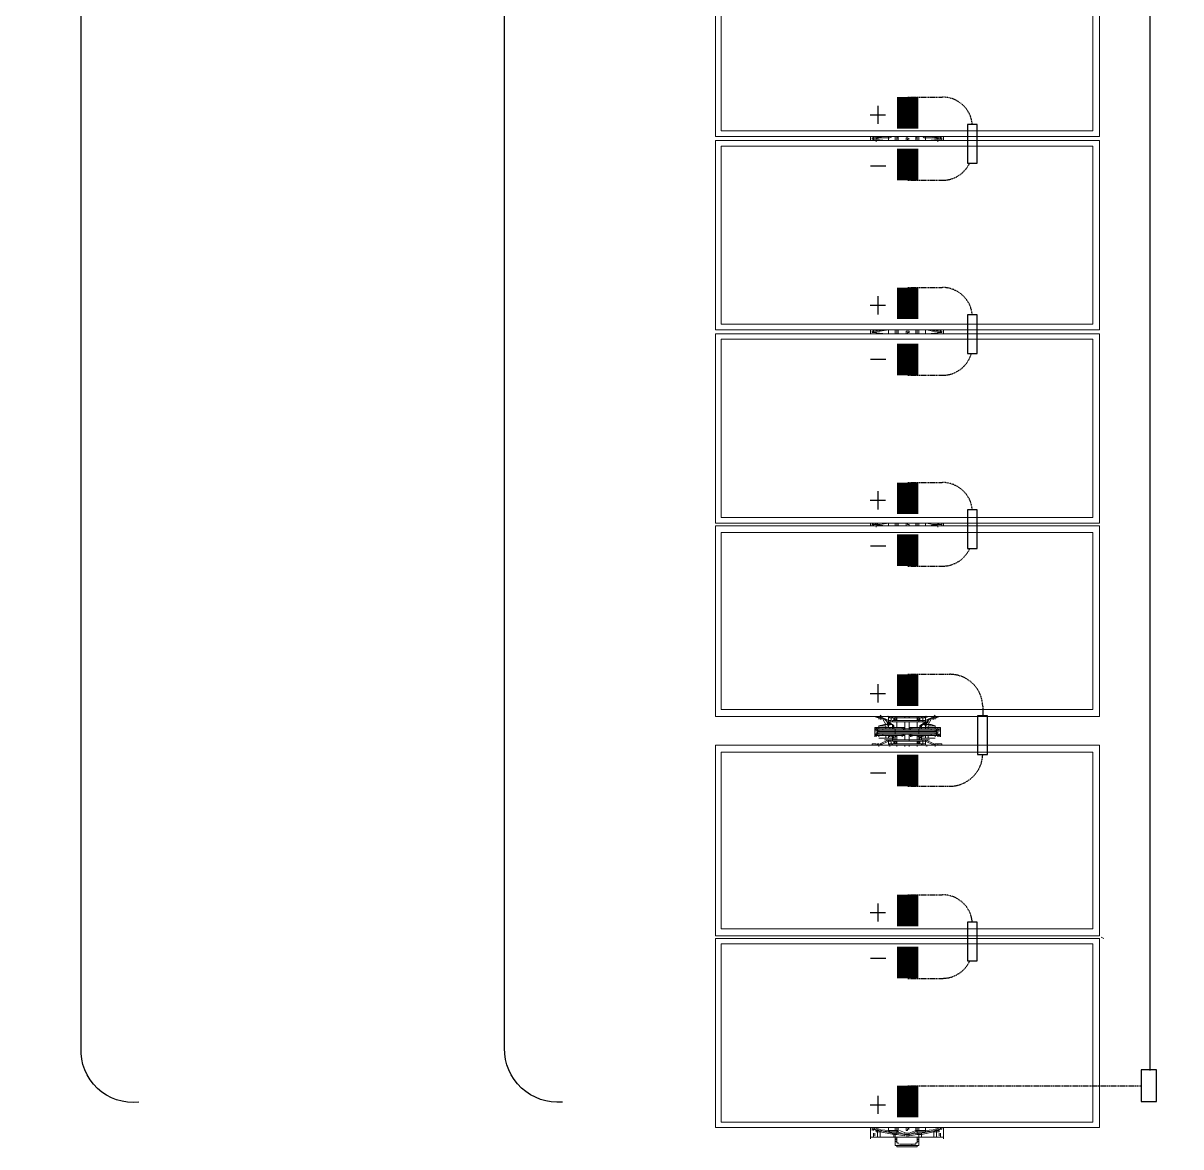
# Model space of a CAD drawing. Header units: feet. Extents: x -13743 to 68376, y -48 to 67763.
# Drawn here: x 986.7 to 1259.7, y 63932.8 to 64197.9 of the extents above; entities that cross this region are included whole.
import ezdxf
from ezdxf.lldxf.tags import DXFTag

# ---------------------------------------------------------------- set-up
doc = ezdxf.new("R2010")
doc.units = ezdxf.units.FT
doc.header["$MEASUREMENT"] = 0
doc.linetypes.add('HIDDEN', pattern=[0.375, 0.25, -0.125])
for name, color, linetype in [('E-DC HARNESS-POS', 10, 'DC HARNESS CABLE'), ('E-HARN-COMP', 8, 'Continuous'), ('E-TRNK-CABL-NEG', 6, 'HIDDEN'), ('E-TRUNK-CABLE-POS', 6, 'HIDDEN'), ('G-ANNO-TEXT', 1, 'Continuous'), ('Polarity-Text', 7, 'Continuous')]:
    doc.layers.add(name, color=color, linetype=linetype)
doc.styles.get("Standard").update_dxf_attribs({"font": 'arial.ttf'})
tags = doc.linetypes.add('DC HARNESS CABLE', pattern='A,0.5,-0.2,["DH",Standard,S=0.1,R=0,X=-0.1,Y=-0.05],-0.2', length=0.9).pattern_tags.tags
tags[6] = DXFTag(74, 10)

# ---------------------------------------------------------------- blocks, each defined once
blk = doc.blocks.new('A$Cc93f9aa1')
at = {"lineweight": 5}
for points in [[(11.8462, 0), (12.0762, 0), (12.0762, 0.4666), (11.8462, 0.4666)], [(12.0812, 0), (12.3112, 0), (12.3112, 0.4666), (12.0812, 0.4666)], [(12.5462, 0), (12.3162, 0), (12.3162, 0.4666), (12.5462, 0.4666)], [(12.7811, 0.4666), (12.7811, 0), (12.5495, 0), (12.5495, 0.4666)], [(12.8161, 0.4666), (13.0478, 0.4666), (13.0478, 0), (12.8161, 0)], [(13.2811, 0.4666), (13.0511, 0.4666), (13.0511, 0), (13.2811, 0)], [(11.8529, 0.0067), (11.8529, 0.4583), (12.0695, 0.4583), (12.0695, 0.0067)], [(12.3045, 0.0067), (12.3045, 0.4583), (12.0878, 0.4583), (12.0878, 0.0067)], [(12.5395, 0.0067), (12.5395, 0.4583), (12.3228, 0.4583), (12.3228, 0.0067)], [(12.7728, 0.4583), (12.5578, 0.4583), (12.5578, 0.0067), (12.7728, 0.0067)], [(12.8245, 0.4583), (12.8245, 0.0067), (13.0395, 0.0067), (13.0395, 0.4583)], [(13.0578, 0.4583), (13.0578, 0.0067), (13.2745, 0.0067), (13.2745, 0.4583)], [(12.7978, 0.2717), (12.7961, 0.2717)], [(12.7928, 0.2667), (12.7945, 0.2667), (12.7945, 0.2583), (12.7928, 0.2583)], [(12.7978, 0.2617), (12.7961, 0.2617)], [(12.8045, 0.2617), (12.8028, 0.2617)], [(12.7828, 0.245), (12.7811, 0.245)], [(12.7845, 0.2483), (12.7861, 0.2483), (12.7861, 0.245), (12.7845, 0.245), (12.7828, 0.2467), (12.7828, 0.2483)], [(12.7845, 0.2483), (12.7828, 0.2467), (12.7845, 0.245), (12.7861, 0.2467)], [(12.7861, 0.2467), (12.7845, 0.2467)], [(12.7945, 0.2483), (12.7928, 0.2483), (12.7911, 0.25), (12.7928, 0.2483)], [(12.7978, 0.2467), (12.7978, 0.2183), (12.7961, 0.2183), (12.7961, 0.2467)], [(12.8011, 0.2183), (12.8011, 0.2467), (12.8028, 0.2467), (12.8028, 0.2183)], [(12.8128, 0.2483), (12.8111, 0.2467), (12.8128, 0.245), (12.8145, 0.2467)], [(13.2895, 0.25), (13.2878, 0.25)], [(12.0795, 0.235), (12.0778, 0.2333), (12.0778, 0.2317), (12.0812, 0.2317), (12.0812, 0.2333), (12.0795, 0.2333)], [(12.3145, 0.235), (12.3128, 0.235), (12.3128, 0.2317), (12.3162, 0.2317), (12.3162, 0.2333), (12.3145, 0.2333)], [(12.5478, 0.235), (12.5478, 0.2333), (12.5462, 0.2333), (12.5462, 0.2317), (12.5478, 0.2317), (12.5495, 0.2317), (12.5495, 0.2333), (12.5495, 0.235)], [(12.7828, 0.235), (12.7811, 0.235)], [(12.7828, 0.23), (12.7811, 0.23)], [(12.7978, 0.2367), (12.7961, 0.2367)], [(12.7978, 0.23), (12.7961, 0.23)], [(12.7978, 0.23), (12.7961, 0.23)], [(12.8061, 0.23), (12.8045, 0.23)], [(12.8061, 0.23), (12.8045, 0.23)], [(12.8178, 0.235), (12.8161, 0.235)], [(12.8178, 0.23), (12.8161, 0.23)], [(13.2911, 0.23), (13.2895, 0.23), (13.2878, 0.22), (13.2895, 0.22)], [(12.7828, 0.22), (12.7811, 0.22)], [(12.7861, 0.2167), (12.7861, 0.2183), (12.7861, 0.22), (12.7845, 0.22), (12.7828, 0.22), (12.7828, 0.2183), (12.7828, 0.2167), (12.7845, 0.2167)], [(12.7845, 0.22), (12.7828, 0.2183), (12.7845, 0.2167), (12.7861, 0.2183)], [(12.7861, 0.2183), (12.7845, 0.2183)], [(12.7861, 0.2183), (12.7845, 0.2183)], [(12.7911, 0.2133), (12.7911, 0.215), (12.7945, 0.215), (12.7945, 0.2117), (12.7945, 0.21), (12.7928, 0.21), (12.7928, 0.2083)], [(12.7961, 0.2167), (12.7945, 0.2167)], [(12.8128, 0.22), (12.8111, 0.2183), (12.8128, 0.2167), (12.8145, 0.2183)], [(12.8145, 0.21), (12.8145, 0.2133), (12.8161, 0.2133), (12.8161, 0.2117)], [(13.2961, 0.22), (13.2945, 0.22)], [(12.7978, 0.2033), (12.7961, 0.2033)], [(12.7961, 0.1967), (12.7961, 0.195), (12.7945, 0.195)], [(12.7995, 0.1967), (12.7978, 0.1967)], [(12.7995, 0.195), (12.7978, 0.195)], [(12.8028, 0.195), (12.8011, 0.195)]]:
    blk.add_lwpolyline(points, close=True, dxfattribs=at)
at = {"color": 2, "lineweight": 5}
blk.add_lwpolyline([(13.0495, 0.4683), (13.0511, 0.4716)], dxfattribs=at)
at = {"lineweight": 5}
for points in [[(12.0812, 0.2767), (12.0762, 0.2767)], [(12.0762, 0.255), (12.0778, 0.255), (12.0778, 0.2633), (12.0795, 0.2733)], [(12.0812, 0.275), (12.0795, 0.275), (12.0795, 0.2733), (12.0778, 0.2733), (12.0778, 0.27), (12.0778, 0.2683)], [(12.0795, 0.27), (12.0795, 0.2733), (12.0795, 0.275)], [(12.3162, 0.2767), (12.3112, 0.2767)], [(12.3128, 0.255), (12.3112, 0.255), (12.3112, 0.2567), (12.3128, 0.2633), (12.3128, 0.2733), (12.3128, 0.27), (12.3112, 0.2683)], [(12.3145, 0.27), (12.3145, 0.2733), (12.3145, 0.275), (12.3128, 0.275), (12.3128, 0.2733), (12.3145, 0.2733)], [(12.5495, 0.2767), (12.5462, 0.2767)], [(12.5478, 0.255), (12.5462, 0.255), (12.5462, 0.2567), (12.5478, 0.2633), (12.5478, 0.2733), (12.5478, 0.275), (12.5478, 0.2733), (12.5478, 0.2717), (12.5462, 0.27), (12.5462, 0.2683)], [(12.5478, 0.275), (12.5495, 0.275)], [(12.5495, 0.27), (12.5495, 0.2733)], [(12.7811, 0.2667), (12.7828, 0.2667), (12.7828, 0.2683), (12.7811, 0.2683), (12.7811, 0.27), (12.7811, 0.275)], [(12.7811, 0.27), (12.7811, 0.27)], [(12.8045, 0.2683), (12.8028, 0.2683), (12.8011, 0.2683), (12.8011, 0.27), (12.7995, 0.27), (12.7978, 0.27), (12.7995, 0.27), (12.7978, 0.27), (12.7961, 0.2717), (12.7961, 0.2733), (12.7945, 0.2733), (12.7945, 0.27), (12.7961, 0.27), (12.7961, 0.2683), (12.7978, 0.2683), (12.7995, 0.2683), (12.7995, 0.2667)], [(12.7961, 0.27), (12.7945, 0.27), (12.7961, 0.27), (12.7978, 0.27), (12.7961, 0.27), (12.7978, 0.27), (12.7978, 0.2683), (12.7961, 0.2683), (12.7961, 0.2467)], [(12.7961, 0.2383), (12.7945, 0.2383), (12.7945, 0.2617), (12.7945, 0.27)], [(12.7961, 0.2733), (12.7978, 0.2733), (12.8028, 0.2733), (12.8045, 0.2733), (12.8061, 0.2733)], [(12.7961, 0.27), (12.7961, 0.27)], [(12.8028, 0.2467), (12.8028, 0.2683), (12.8011, 0.2683), (12.8011, 0.2467), (12.7995, 0.2467), (12.7995, 0.2183), (12.7978, 0.2183), (12.7978, 0.1967), (12.7961, 0.1967), (12.7961, 0.2183)], [(12.7978, 0.2717), (12.7995, 0.2717)], [(12.7978, 0.2667), (12.7995, 0.2667), (12.7995, 0.2467), (12.7978, 0.2467), (12.7978, 0.2683), (12.7995, 0.2683), (12.8011, 0.2683), (12.8028, 0.2683), (12.8028, 0.27), (12.8011, 0.27), (12.8028, 0.27), (12.8011, 0.27), (12.8028, 0.27), (12.8045, 0.27), (12.8028, 0.27), (12.8045, 0.27), (12.8061, 0.27)], [(12.8061, 0.2717), (12.8045, 0.2717), (12.8028, 0.27), (12.8045, 0.27), (12.8045, 0.2733), (12.8045, 0.2717)], [(12.8028, 0.2717), (12.8045, 0.2717), (12.8028, 0.2717)], [(12.8045, 0.27), (12.8045, 0.2617), (12.8045, 0.2383), (12.8028, 0.2383)], [(12.8028, 0.27), (12.8028, 0.27)], [(12.8111, 0.255), (12.8095, 0.255), (12.8111, 0.255), (12.8111, 0.2533), (12.8111, 0.2517), (12.8145, 0.2517), (12.8145, 0.255), (12.8111, 0.255), (12.8161, 0.265), (12.8145, 0.265), (12.8161, 0.2667), (12.8145, 0.2667), (12.8145, 0.27), (12.8145, 0.275), (12.8161, 0.275)], [(12.8145, 0.27), (12.8145, 0.27)], [(13.2928, 0.2767), (13.2811, 0.2767)], [(13.2828, 0.27), (13.2828, 0.2733), (13.2811, 0.2733), (13.2811, 0.2717)], [(13.2945, 0.2767), (13.2928, 0.2767), (13.2928, 0.2683), (13.2861, 0.2683), (13.2861, 0.2717), (13.2845, 0.2717), (13.2845, 0.27), (13.2828, 0.2733), (13.2845, 0.255), (13.2861, 0.255), (13.2861, 0.2533), (13.2845, 0.27), (13.2845, 0.2683), (13.2845, 0.2667), (13.2861, 0.265), (13.2861, 0.2683), (13.2845, 0.2683)], [(13.2828, 0.2733), (13.2828, 0.275), (13.2828, 0.2733)], [(13.2845, 0.2667), (13.2878, 0.25), (13.2895, 0.25), (13.2861, 0.265), (13.2928, 0.265), (13.2928, 0.2683)], [(13.2895, 0.2733), (13.2878, 0.2733), (13.2911, 0.2733), (13.2928, 0.2733)], [(13.2878, 0.2717), (13.2911, 0.2717)], [(12.0812, 0.2467), (12.0778, 0.2467), (12.0762, 0.2467), (12.0762, 0.2517), (12.0778, 0.2533), (12.0778, 0.255)], [(12.3128, 0.2467), (12.3112, 0.2467), (12.3112, 0.255)], [(12.5478, 0.2467), (12.5462, 0.2467), (12.5462, 0.255)], [(12.7861, 0.2117), (12.7861, 0.2133), (12.7828, 0.2133), (12.7828, 0.2117), (12.7811, 0.21), (12.7811, 0.2133), (12.7828, 0.2133), (12.7828, 0.215), (12.7811, 0.215), (12.7811, 0.25), (12.7828, 0.25), (12.7828, 0.2517), (12.7828, 0.2533), (12.7811, 0.255), (12.7811, 0.2533), (12.7811, 0.255), (12.7811, 0.2517), (12.7861, 0.2517), (12.7861, 0.2533), (12.7861, 0.255), (12.7828, 0.265), (12.7811, 0.265), (12.7795, 0.2667)], [(12.7795, 0.255), (12.7795, 0.255)], [(12.7811, 0.2667), (12.7811, 0.2667)], [(12.7811, 0.265), (12.7861, 0.255), (12.7811, 0.255), (12.7811, 0.2567)], [(12.7845, 0.2667), (12.7828, 0.2667), (12.7828, 0.2633), (12.7828, 0.265), (12.7845, 0.265), (12.7845, 0.2633)], [(12.7845, 0.2617), (12.7911, 0.2583), (12.7911, 0.2567)], [(12.7861, 0.2583), (12.7911, 0.2533)], [(12.7895, 0.2533), (12.7878, 0.2533), (12.7895, 0.2533), (12.7895, 0.2517), (12.7911, 0.2517), (12.7878, 0.255), (12.7878, 0.2517), (12.7861, 0.2517), (12.7878, 0.2517), (12.7878, 0.215), (12.7861, 0.215)], [(12.7861, 0.255), (12.7878, 0.255), (12.7861, 0.255), (12.7861, 0.2533)], [(12.7928, 0.2667), (12.7911, 0.2617), (12.7911, 0.25), (12.7911, 0.2517)], [(12.7911, 0.26), (12.7911, 0.25), (12.7928, 0.25), (12.7945, 0.2483), (12.7961, 0.2483)], [(12.7945, 0.255), (12.7945, 0.25), (12.7928, 0.25), (12.7911, 0.2517), (12.7928, 0.2567), (12.7928, 0.255), (12.7945, 0.255), (12.7945, 0.2583)], [(12.7928, 0.2667), (12.7928, 0.2667)], [(12.7928, 0.26), (12.7928, 0.26)], [(12.7945, 0.2667), (12.7961, 0.2667)], [(12.8011, 0.2667), (12.8028, 0.2667)], [(12.8078, 0.2517), (12.8078, 0.25), (12.8078, 0.2617), (12.8078, 0.2667), (12.8078, 0.2583), (12.8045, 0.2583), (12.8045, 0.2667), (12.8061, 0.2667), (12.8045, 0.2667)], [(12.8045, 0.2583), (12.8045, 0.255), (12.8078, 0.255), (12.8078, 0.2567), (12.8078, 0.2583)], [(12.8078, 0.2567), (12.8078, 0.2517), (12.8078, 0.25), (12.8061, 0.25), (12.8045, 0.255)], [(12.8061, 0.2667), (12.8061, 0.2667)], [(12.8061, 0.25), (12.8061, 0.2483), (12.8078, 0.25), (12.8061, 0.2483), (12.8078, 0.25), (12.8095, 0.25), (12.8095, 0.26)], [(12.8078, 0.26), (12.8078, 0.26)], [(12.8145, 0.265), (12.8095, 0.255), (12.8111, 0.255), (12.8111, 0.2533)], [(12.8145, 0.255), (12.8161, 0.255), (12.8161, 0.2533), (12.8161, 0.255), (12.8161, 0.2533), (12.8161, 0.2517), (12.8145, 0.2517), (12.8145, 0.25), (12.8161, 0.25), (12.8161, 0.215), (12.8145, 0.215), (12.8145, 0.2133), (12.8111, 0.2133), (12.8111, 0.2117), (12.8111, 0.21), (12.8095, 0.21), (12.8145, 0.2), (12.8161, 0.2), (12.8145, 0.2017)], [(12.8111, 0.215), (12.8095, 0.215), (12.8095, 0.2517), (12.8111, 0.2517), (12.8095, 0.2517), (12.8095, 0.255)], [(12.8145, 0.2667), (12.8145, 0.2667)], [(12.8161, 0.2567), (12.8161, 0.255)], [(12.8178, 0.255), (12.8178, 0.255)], [(13.2845, 0.255), (13.2845, 0.2467), (13.2811, 0.2467)], [(13.2811, 0.245), (13.2845, 0.245), (13.2861, 0.245), (13.2861, 0.2533), (13.2878, 0.25), (13.2878, 0.2467)], [(13.2928, 0.265), (13.2928, 0.25), (13.2895, 0.25), (13.2895, 0.2467), (13.2878, 0.2467), (13.2878, 0.245), (13.2861, 0.245), (13.2878, 0.245), (13.2895, 0.245), (13.2895, 0.2467), (13.2928, 0.2467), (13.2928, 0.25)], [(12.0762, 0.2467), (12.0778, 0.2467)], [(12.0812, 0.245), (12.0778, 0.245), (12.0762, 0.245)], [(12.0812, 0.2433), (12.0778, 0.2433), (12.0762, 0.2433)], [(12.0778, 0.2433), (12.0778, 0.245)], [(12.3162, 0.2467), (12.3112, 0.2467)], [(12.3162, 0.245), (12.3112, 0.245), (12.3128, 0.245)], [(12.3112, 0.245), (12.3112, 0.2433), (12.3162, 0.2433)], [(12.5495, 0.2467), (12.5462, 0.2467)], [(12.5495, 0.245), (12.5462, 0.245), (12.5478, 0.245)], [(12.5462, 0.245), (12.5462, 0.2433), (12.5495, 0.2433)], [(12.7811, 0.25), (12.7811, 0.2517)], [(12.7811, 0.2467), (12.7828, 0.2467), (12.7828, 0.2483), (12.7845, 0.2483), (12.7861, 0.2483), (12.7861, 0.2467), (12.7878, 0.2467)], [(12.7828, 0.2483), (12.7828, 0.2483)], [(12.7828, 0.2467), (12.7828, 0.245), (12.7845, 0.245), (12.7861, 0.245), (12.7861, 0.2467), (12.7845, 0.2467), (12.7861, 0.2467), (12.7845, 0.2467), (12.7861, 0.2467), (12.7845, 0.2467), (12.7861, 0.2467), (12.7845, 0.2467)], [(12.7828, 0.2467), (12.7828, 0.2467)], [(12.7828, 0.245), (12.7828, 0.245)], [(12.7845, 0.2483), (12.7845, 0.2483)], [(12.7845, 0.245), (12.7845, 0.245)], [(12.7861, 0.2483), (12.7861, 0.2483)], [(12.7861, 0.2467), (12.7861, 0.2467)], [(12.7861, 0.245), (12.7861, 0.245)], [(12.7945, 0.245), (12.7878, 0.245)], [(12.7945, 0.2467), (12.7945, 0.2483), (12.7961, 0.2483), (12.7945, 0.2483), (12.7945, 0.25)], [(12.8095, 0.2483), (12.8045, 0.2483), (12.8061, 0.2483), (12.8078, 0.2483), (12.8061, 0.2483), (12.8078, 0.2483)], [(12.8095, 0.245), (12.8045, 0.245), (12.8061, 0.2467), (12.8095, 0.2467)], [(12.8095, 0.2517), (12.8095, 0.2517)], [(12.8111, 0.2517), (12.8111, 0.2517)], [(12.8111, 0.2467), (12.8111, 0.245), (12.8111, 0.2483), (12.8128, 0.2483), (12.8111, 0.2483), (12.8111, 0.2467), (12.8128, 0.2467), (12.8145, 0.2467), (12.8128, 0.245), (12.8111, 0.245), (12.8128, 0.245), (12.8145, 0.245), (12.8145, 0.2467), (12.8128, 0.2467), (12.8145, 0.2467), (12.8128, 0.2467), (12.8145, 0.2467), (12.8128, 0.2467), (12.8145, 0.2467), (12.8128, 0.2467), (12.8145, 0.2467), (12.8145, 0.2483), (12.8128, 0.2483), (12.8145, 0.2483), (12.8145, 0.2467)], [(12.8111, 0.2483), (12.8111, 0.2483)], [(12.8111, 0.2467), (12.8111, 0.2467)], [(12.8111, 0.245), (12.8111, 0.245)], [(12.8128, 0.2483), (12.8128, 0.2483)], [(12.8128, 0.245), (12.8128, 0.245)], [(12.8145, 0.2483), (12.8145, 0.2483)], [(12.8145, 0.2467), (12.8145, 0.2467)], [(12.8145, 0.245), (12.8145, 0.245)], [(12.8161, 0.2517), (12.8161, 0.25)], [(12.8161, 0.245), (12.8178, 0.245)], [(13.2811, 0.2433), (13.2845, 0.2433), (13.2845, 0.245), (13.2845, 0.2433), (13.2845, 0.245)], [(13.2895, 0.2317), (13.2895, 0.235), (13.2861, 0.2433), (13.2861, 0.245), (13.2845, 0.245), (13.2845, 0.2467)], [(13.2878, 0.235), (13.2845, 0.2433), (13.2861, 0.2433), (13.2845, 0.2433), (13.2861, 0.2433), (13.2861, 0.245), (13.2845, 0.245), (13.2861, 0.245)], [(13.2878, 0.245), (13.2895, 0.235), (13.2911, 0.235), (13.2895, 0.235), (13.2895, 0.23), (13.2878, 0.23)], [(13.2911, 0.2317), (13.2911, 0.235), (13.2895, 0.245)], [(13.2945, 0.2467), (13.2928, 0.2467), (13.2945, 0.2467), (13.2961, 0.245), (13.2978, 0.245), (13.2961, 0.245), (13.2928, 0.245), (13.2928, 0.2183), (13.2945, 0.2183), (13.2945, 0.22), (13.2961, 0.22), (13.2961, 0.2183), (13.2961, 0.22), (13.2978, 0.22), (13.2995, 0.22), (13.2995, 0.2217)], [(13.2978, 0.2467), (13.2961, 0.2467), (13.2945, 0.2467), (13.2928, 0.2467), (13.2928, 0.245), (13.2945, 0.245)], [(13.2928, 0.2467), (13.2961, 0.2467), (13.2978, 0.2467), (13.2978, 0.245), (13.2995, 0.245), (13.2995, 0.2433), (13.3011, 0.2433)], [(13.2928, 0.22), (13.2928, 0.2233), (13.2928, 0.2417), (13.2928, 0.245)], [(13.3028, 0.2467), (13.2995, 0.2467), (13.2945, 0.2467), (13.2961, 0.2467), (13.2961, 0.245)], [(13.2995, 0.2433), (13.2995, 0.245), (13.2978, 0.245), (13.2961, 0.245), (13.2961, 0.2467)], [(13.2995, 0.245), (13.2978, 0.245)], [(13.3011, 0.2283), (13.3011, 0.2233), (13.3011, 0.2433), (13.3011, 0.2383)], [(13.3028, 0.245), (13.3045, 0.245), (13.3045, 0.22), (13.3028, 0.22)], [(12.7978, 0.235), (12.7961, 0.235), (12.7945, 0.235), (12.7945, 0.2367), (12.7945, 0.2383), (12.7945, 0.2367), (12.7961, 0.235), (12.7878, 0.235), (12.7878, 0.23), (12.7961, 0.23), (12.7945, 0.2283), (12.7945, 0.2267), (12.7945, 0.23), (12.7961, 0.23), (12.7945, 0.23)], [(12.7945, 0.195), (12.7945, 0.1933), (12.7961, 0.1933), (12.7961, 0.195), (12.7945, 0.195), (12.7945, 0.2033), (12.7945, 0.2267), (12.7961, 0.2267)], [(12.7961, 0.1933), (12.8028, 0.1933), (12.8045, 0.1933), (12.8028, 0.1933), (12.8028, 0.195), (12.8011, 0.195), (12.8028, 0.195), (12.8045, 0.195), (12.8045, 0.2033), (12.8028, 0.2033), (12.8045, 0.2033), (12.8045, 0.2267), (12.8028, 0.2267)], [(12.8028, 0.23), (12.8095, 0.23), (12.8095, 0.235), (12.8028, 0.235)], [(12.8061, 0.235), (12.8045, 0.235), (12.8045, 0.2383), (12.8061, 0.2383)], [(12.8045, 0.2383), (12.8045, 0.2367), (12.8061, 0.2367), (12.8045, 0.2367), (12.8045, 0.235)], [(12.8045, 0.2267), (12.8045, 0.23), (12.8045, 0.2267), (12.8061, 0.2267)], [(12.8095, 0.235), (12.8111, 0.235)], [(13.2811, 0.2317), (13.2845, 0.2317), (13.2845, 0.2333), (13.2828, 0.2333), (13.2828, 0.235), (13.2811, 0.2333)], [(13.2895, 0.235), (13.2878, 0.235), (13.2878, 0.2317), (13.2845, 0.2233)], [(13.2878, 0.2217), (13.2861, 0.2217), (13.2895, 0.23), (13.2911, 0.23)], [(13.3011, 0.2267), (13.3011, 0.2283), (13.3011, 0.2383), (13.3028, 0.2383)], [(13.3011, 0.2367), (13.3011, 0.2383), (13.3011, 0.2367)], [(12.0812, 0.2217), (12.0778, 0.2217), (12.0762, 0.2217)], [(12.0762, 0.22), (12.0778, 0.22), (12.0812, 0.22)], [(12.0778, 0.21), (12.0778, 0.2117), (12.0762, 0.215), (12.0762, 0.2183), (12.0778, 0.2183), (12.0762, 0.2183)], [(12.0778, 0.22), (12.0778, 0.2217)], [(12.0812, 0.2183), (12.0778, 0.2183)], [(12.3162, 0.2217), (12.3112, 0.2217), (12.3112, 0.22)], [(12.3162, 0.22), (12.3112, 0.22), (12.3128, 0.22)], [(12.3145, 0.1917), (12.3128, 0.1917), (12.3128, 0.2), (12.3112, 0.21), (12.3112, 0.2183), (12.3128, 0.2183)], [(12.3112, 0.2183), (12.3162, 0.2183)], [(12.5495, 0.2217), (12.5462, 0.2217), (12.5462, 0.22)], [(12.5495, 0.22), (12.5462, 0.22), (12.5478, 0.22)], [(12.5478, 0.1917), (12.5478, 0.2), (12.5462, 0.21), (12.5462, 0.2183), (12.5478, 0.2183)], [(12.5462, 0.2183), (12.5495, 0.2183)], [(12.7811, 0.2183), (12.7828, 0.2183), (12.7828, 0.22), (12.7845, 0.22), (12.7861, 0.22), (12.7861, 0.2183), (12.7861, 0.2167), (12.7845, 0.2167), (12.7828, 0.2183)], [(12.7811, 0.2133), (12.7811, 0.215)], [(12.7811, 0.2117), (12.7811, 0.21), (12.7861, 0.21), (12.7811, 0.2), (12.7828, 0.2), (12.7861, 0.21), (12.7861, 0.2117), (12.7861, 0.21), (12.7878, 0.21), (12.7911, 0.2133), (12.7895, 0.2133), (12.7895, 0.2117), (12.7878, 0.2117), (12.7895, 0.2117)], [(12.7828, 0.22), (12.7828, 0.22)], [(12.7828, 0.2183), (12.7828, 0.2183)], [(12.7828, 0.2167), (12.7828, 0.2167)], [(12.7845, 0.22), (12.7845, 0.22)], [(12.7845, 0.2183), (12.7861, 0.2183)], [(12.7845, 0.2183), (12.7861, 0.2183)], [(12.7845, 0.2183), (12.7861, 0.2183)], [(12.7845, 0.2183), (12.7861, 0.2183)], [(12.7845, 0.2183), (12.7861, 0.2183)], [(12.7845, 0.2167), (12.7845, 0.2167)], [(12.7861, 0.22), (12.7861, 0.22)], [(12.7861, 0.2183), (12.7861, 0.2183)], [(12.7861, 0.2167), (12.7861, 0.2167)], [(12.7861, 0.215), (12.7861, 0.215)], [(12.7861, 0.2133), (12.7878, 0.2133), (12.7878, 0.21), (12.7861, 0.21)], [(12.7861, 0.2067), (12.7911, 0.2117)], [(12.7878, 0.22), (12.7945, 0.22)], [(12.7878, 0.215), (12.7878, 0.215)], [(12.7911, 0.205), (12.7911, 0.215), (12.7928, 0.2167), (12.7945, 0.2167), (12.7928, 0.2167), (12.7911, 0.215)], [(12.7928, 0.1983), (12.7911, 0.205), (12.7911, 0.215), (12.7911, 0.2133)], [(12.7945, 0.215), (12.7945, 0.2167), (12.7928, 0.215)], [(12.7961, 0.2167), (12.7945, 0.2167), (12.7945, 0.2183)], [(12.8028, 0.2183), (12.8028, 0.1967), (12.8011, 0.1967), (12.8011, 0.2183), (12.7995, 0.2183), (12.7995, 0.1983), (12.7978, 0.1983)], [(12.8095, 0.2183), (12.8061, 0.2183), (12.8045, 0.22), (12.8095, 0.22)], [(12.8095, 0.205), (12.8095, 0.215), (12.8078, 0.215), (12.8061, 0.2167), (12.8045, 0.2167), (12.8095, 0.2167)], [(12.8045, 0.21), (12.8045, 0.2067), (12.8078, 0.2067), (12.8078, 0.2083), (12.8078, 0.21), (12.8061, 0.21), (12.8045, 0.2117), (12.8061, 0.215), (12.8078, 0.215), (12.8078, 0.2083)], [(12.8061, 0.215), (12.8061, 0.2167), (12.8078, 0.2167), (12.8061, 0.2167), (12.8078, 0.215), (12.8061, 0.2167), (12.8078, 0.2167)], [(12.8078, 0.2067), (12.8078, 0.1983), (12.8078, 0.215), (12.8078, 0.2133)], [(12.8095, 0.215), (12.8095, 0.215)], [(12.8111, 0.2117), (12.8095, 0.2117), (12.8095, 0.21), (12.8095, 0.2133), (12.8111, 0.2133)], [(12.8128, 0.2183), (12.8145, 0.2183), (12.8128, 0.2183), (12.8145, 0.2183), (12.8128, 0.2183), (12.8145, 0.2183), (12.8128, 0.2183), (12.8145, 0.2183), (12.8128, 0.2183), (12.8145, 0.2183), (12.8145, 0.22), (12.8128, 0.22), (12.8111, 0.22), (12.8111, 0.2183), (12.8111, 0.2167), (12.8128, 0.2167), (12.8145, 0.2183), (12.8145, 0.2167), (12.8128, 0.2167), (12.8111, 0.2167), (12.8111, 0.2183), (12.8111, 0.22), (12.8128, 0.22), (12.8145, 0.22), (12.8145, 0.2183)], [(12.8111, 0.22), (12.8111, 0.22)], [(12.8111, 0.2183), (12.8111, 0.2183)], [(12.8111, 0.2167), (12.8111, 0.2167)], [(12.8111, 0.215), (12.8111, 0.215)], [(12.8128, 0.22), (12.8128, 0.22)], [(12.8128, 0.2167), (12.8128, 0.2167)], [(12.8145, 0.22), (12.8145, 0.22)], [(12.8145, 0.2183), (12.8145, 0.2183)], [(12.8145, 0.2167), (12.8145, 0.2167)], [(12.8161, 0.22), (12.8178, 0.22)], [(12.8161, 0.215), (12.8161, 0.2133)], [(12.8178, 0.2117), (12.8161, 0.2117), (12.8161, 0.21)], [(13.2861, 0.2217), (13.2845, 0.2217), (13.2845, 0.22), (13.2845, 0.2217), (13.2811, 0.2217)], [(13.2811, 0.22), (13.2845, 0.22), (13.2861, 0.22), (13.2878, 0.22)], [(13.2811, 0.2183), (13.2845, 0.2183)], [(13.2828, 0.1917), (13.2845, 0.21), (13.2861, 0.2117), (13.2861, 0.22), (13.2878, 0.22), (13.2895, 0.22), (13.2895, 0.2183), (13.2878, 0.2183), (13.2878, 0.22), (13.2878, 0.215), (13.2878, 0.2167), (13.2895, 0.2167), (13.2878, 0.2167), (13.2878, 0.215), (13.2845, 0.2), (13.2861, 0.2), (13.2895, 0.2167), (13.2928, 0.2167), (13.2928, 0.2)], [(13.2845, 0.2217), (13.2845, 0.22), (13.2861, 0.22), (13.2861, 0.2217), (13.2845, 0.2217), (13.2861, 0.2217), (13.2845, 0.22), (13.2861, 0.22), (13.2845, 0.22), (13.2845, 0.2183), (13.2845, 0.21)], [(13.2845, 0.1967), (13.2845, 0.195), (13.2861, 0.2117), (13.2878, 0.215), (13.2895, 0.215)], [(13.2928, 0.2167), (13.2928, 0.2183), (13.2895, 0.2183), (13.2895, 0.2167)], [(13.3011, 0.2217), (13.2995, 0.2217), (13.2995, 0.22), (13.2978, 0.22), (13.2978, 0.2183), (13.2961, 0.2183), (13.2928, 0.2183), (13.2945, 0.2183), (13.2995, 0.2183), (13.3028, 0.2183)], [(13.2945, 0.22), (13.2928, 0.22), (13.2961, 0.22), (13.2978, 0.22), (13.2961, 0.22), (13.2978, 0.22), (13.2995, 0.22)], [(13.2928, 0.2183), (13.2945, 0.2183)], [(12.0762, 0.21), (12.0778, 0.21), (12.0778, 0.2), (12.0795, 0.1933), (12.0795, 0.1917), (12.0812, 0.1917)], [(12.7795, 0.21), (12.7795, 0.21)], [(12.7811, 0.2017), (12.7795, 0.2)], [(12.7811, 0.1983), (12.7828, 0.1983), (12.7811, 0.1967)], [(12.7811, 0.1983), (12.7811, 0.1983)], [(12.7845, 0.2017), (12.7845, 0.2), (12.7828, 0.2), (12.7828, 0.2017), (12.7828, 0.1983), (12.7845, 0.1983)], [(12.7845, 0.2033), (12.7911, 0.2067), (12.7911, 0.2083)], [(12.7945, 0.2067), (12.7945, 0.1983), (12.7928, 0.1983), (12.7928, 0.2067), (12.7945, 0.2067), (12.7945, 0.21)], [(12.7928, 0.205), (12.7928, 0.205)], [(12.7945, 0.1983), (12.7961, 0.1983)], [(12.7995, 0.1983), (12.7995, 0.1967), (12.8011, 0.1967), (12.8028, 0.1967), (12.8011, 0.1967), (12.8011, 0.195), (12.8028, 0.195), (12.8045, 0.1933), (12.8061, 0.1933), (12.8045, 0.1933), (12.8028, 0.1933)], [(12.8011, 0.1983), (12.8028, 0.1983)], [(12.8045, 0.1983), (12.8061, 0.1983), (12.8045, 0.1983), (12.8045, 0.2067)], [(12.8078, 0.205), (12.8078, 0.205)], [(12.8095, 0.21), (12.8111, 0.21)], [(12.8161, 0.2), (12.8111, 0.21), (12.8145, 0.21)], [(12.8145, 0.1967), (12.8145, 0.1983), (12.8161, 0.1983)], [(12.8145, 0.1983), (12.8145, 0.1983)], [(12.8178, 0.21), (12.8178, 0.21)], [(13.2928, 0.1967), (13.2928, 0.2), (13.2861, 0.2), (13.2861, 0.1967), (13.2845, 0.1967), (13.2845, 0.1983)], [(12.0812, 0.1883), (12.0762, 0.1883)], [(12.0778, 0.1967), (12.0778, 0.195), (12.0778, 0.1917), (12.0795, 0.1917), (12.0795, 0.19), (12.0795, 0.1917), (12.0795, 0.195)], [(12.3112, 0.1967), (12.3128, 0.195), (12.3128, 0.19), (12.3145, 0.19), (12.3145, 0.1917), (12.3145, 0.195)], [(12.3162, 0.1883), (12.3112, 0.1883)], [(12.5462, 0.1967), (12.5462, 0.195), (12.5478, 0.1933), (12.5478, 0.19), (12.5495, 0.19)], [(12.5495, 0.1883), (12.5462, 0.1883)], [(12.5495, 0.195), (12.5495, 0.1917), (12.5478, 0.1917), (12.5478, 0.19)], [(12.7811, 0.195), (12.7811, 0.19)], [(12.7811, 0.195), (12.7811, 0.195)], [(12.7978, 0.1933), (12.7961, 0.1933), (12.7978, 0.1933), (12.7961, 0.1933), (12.7978, 0.195), (12.7995, 0.195), (12.7978, 0.195), (12.7978, 0.1967)], [(12.7978, 0.195), (12.7961, 0.195), (12.7961, 0.1967)], [(12.8028, 0.195), (12.8028, 0.1967), (12.8028, 0.195), (12.8045, 0.195), (12.8045, 0.1933)], [(12.8061, 0.195), (12.8045, 0.195), (12.8028, 0.1967)], [(12.8145, 0.195), (12.8145, 0.19), (12.8161, 0.19)], [(13.2811, 0.1933), (13.2828, 0.1917), (13.2828, 0.19), (13.2845, 0.19)], [(13.2811, 0.1883), (13.2928, 0.1883)], [(13.2945, 0.1883), (13.2928, 0.1883), (13.2928, 0.1967), (13.2861, 0.1967), (13.2861, 0.195), (13.2845, 0.195), (13.2828, 0.1917), (13.2828, 0.19)], [(13.2845, 0.1917), (13.2828, 0.1917), (13.2828, 0.195)], [(13.2911, 0.1933), (13.2878, 0.1933)], [(13.2895, 0.1917), (13.2878, 0.1917), (13.2911, 0.1917), (13.2928, 0.1917)]]:
    blk.add_lwpolyline(points, dxfattribs=at)
at = {"color": 8, "lineweight": 5, "true_color": 0x808080}
for points in [[(12.0812, 0.2767), (12.0762, 0.2767)], [(12.0762, 0.2733), (12.0778, 0.2733), (12.0778, 0.275), (12.0795, 0.275)], [(12.0762, 0.27), (12.0778, 0.27), (12.0778, 0.2683), (12.0762, 0.2617)], [(12.0762, 0.2683), (12.0778, 0.2683), (12.0762, 0.2667)], [(12.0795, 0.2733), (12.0795, 0.2733)], [(12.0795, 0.2733), (12.0812, 0.2583)], [(12.0812, 0.2683), (12.0812, 0.27)], [(12.3162, 0.2767), (12.3112, 0.2767)], [(12.3112, 0.2733), (12.3128, 0.2733), (12.3128, 0.275)], [(12.3112, 0.27), (12.3128, 0.27), (12.3128, 0.2683), (12.3112, 0.2617)], [(12.3112, 0.2667), (12.3112, 0.2683), (12.3128, 0.2683)], [(12.3145, 0.2733), (12.3145, 0.2733)], [(12.3145, 0.2733), (12.3162, 0.2583)], [(12.3162, 0.2683), (12.3145, 0.27)], [(12.5495, 0.2767), (12.5462, 0.2767)], [(12.5462, 0.2733), (12.5462, 0.275), (12.5478, 0.275)], [(12.5462, 0.2617), (12.5462, 0.27), (12.5478, 0.27)], [(12.5462, 0.2667), (12.5462, 0.2683)], [(12.5478, 0.2733), (12.5495, 0.2583)], [(12.5495, 0.2733), (12.5495, 0.2733)], [(12.5495, 0.2683), (12.5495, 0.27)], [(12.7945, 0.2617), (12.7945, 0.27)], [(12.7961, 0.2733), (12.7961, 0.2717)], [(12.7961, 0.2717), (12.7961, 0.2717)], [(12.7961, 0.27), (12.7978, 0.27), (12.7995, 0.27), (12.7978, 0.27), (12.7995, 0.27), (12.8011, 0.27), (12.8028, 0.27), (12.8011, 0.27)], [(12.8028, 0.2717), (12.8028, 0.2733)], [(12.8028, 0.2717), (12.8028, 0.2717)], [(12.8028, 0.27), (12.8045, 0.27), (12.8045, 0.2617)], [(13.2928, 0.2767), (13.2811, 0.2767)], [(13.2811, 0.275), (13.2828, 0.275)], [(13.2811, 0.265), (13.2828, 0.2733)], [(12.0812, 0.255), (12.0778, 0.255)], [(12.3162, 0.255), (12.3112, 0.255)], [(12.5495, 0.255), (12.5462, 0.255)], [(12.7795, 0.2567), (12.7795, 0.2567)], [(12.7811, 0.2567), (12.7828, 0.2567)], [(12.7845, 0.26), (12.7861, 0.2583), (12.7878, 0.2583), (12.7895, 0.2567), (12.7911, 0.255)], [(12.7945, 0.2583), (12.7961, 0.2583)], [(12.7945, 0.255), (12.7961, 0.255)], [(12.7961, 0.2617), (12.7961, 0.2383), (12.7961, 0.235), (12.7978, 0.235)], [(12.8028, 0.2617), (12.8028, 0.2383), (12.8028, 0.235)], [(12.8045, 0.2583), (12.8061, 0.2583)], [(12.8045, 0.255), (12.8061, 0.255)], [(12.8161, 0.2667), (12.8178, 0.2667)], [(12.8161, 0.2567), (12.8178, 0.2567)], [(12.8161, 0.2567), (12.8161, 0.2567)], [(13.2845, 0.255), (13.2811, 0.255)], [(12.7828, 0.25), (12.7828, 0.2483)], [(12.7828, 0.245), (12.7828, 0.22)], [(12.7861, 0.2483), (12.7861, 0.2517)], [(12.7861, 0.22), (12.7861, 0.245)], [(12.7945, 0.25), (12.7961, 0.25)], [(12.8045, 0.25), (12.8061, 0.25)], [(12.8111, 0.2517), (12.8111, 0.2483)], [(12.8111, 0.245), (12.8111, 0.22)], [(12.8145, 0.2483), (12.8145, 0.25)], [(12.8145, 0.22), (12.8145, 0.245)], [(13.2961, 0.245), (13.2978, 0.245)], [(13.3028, 0.2467), (13.3028, 0.2183)], [(12.7961, 0.2033), (12.7961, 0.2267), (12.7961, 0.23), (12.7978, 0.23)], [(12.8028, 0.2033), (12.8028, 0.23)], [(12.8045, 0.235), (12.8061, 0.235)], [(12.8045, 0.23), (12.8061, 0.23)], [(12.7828, 0.2167), (12.7828, 0.215)], [(12.7861, 0.215), (12.7861, 0.2167)], [(12.7945, 0.215), (12.7961, 0.215)], [(12.7945, 0.2117), (12.7961, 0.2117)], [(12.8061, 0.215), (12.8045, 0.215)], [(12.8045, 0.2117), (12.8061, 0.2117)], [(12.8111, 0.2167), (12.8111, 0.215)], [(12.8145, 0.215), (12.8145, 0.2167)], [(13.2961, 0.22), (13.2978, 0.22)], [(12.0762, 0.195), (12.0778, 0.195), (12.0778, 0.1967), (12.0762, 0.2033)], [(12.0762, 0.1967), (12.0778, 0.1967), (12.0762, 0.1983)], [(12.0778, 0.21), (12.0812, 0.21)], [(12.0812, 0.2067), (12.0795, 0.1917)], [(12.3112, 0.21), (12.3162, 0.21)], [(12.3112, 0.195), (12.3128, 0.195), (12.3128, 0.1967), (12.3112, 0.2033)], [(12.3112, 0.1967), (12.3112, 0.1983)], [(12.3162, 0.2067), (12.3145, 0.1917)], [(12.5462, 0.21), (12.5495, 0.21)], [(12.5462, 0.2033), (12.5462, 0.195), (12.5478, 0.195)], [(12.5478, 0.1967), (12.5462, 0.1967), (12.5462, 0.1983)], [(12.5495, 0.2067), (12.5478, 0.1917)], [(12.7795, 0.2083), (12.7795, 0.2083)], [(12.7811, 0.21), (12.7811, 0.2083)], [(12.7811, 0.1983), (12.7828, 0.1983)], [(12.7911, 0.21), (12.7895, 0.2083), (12.7878, 0.2083), (12.7861, 0.2067), (12.7845, 0.205)], [(12.7945, 0.2067), (12.7961, 0.2067)], [(12.7945, 0.195), (12.7945, 0.2033)], [(12.8011, 0.195), (12.8028, 0.195), (12.8045, 0.195), (12.8028, 0.195), (12.8045, 0.195), (12.8045, 0.2033)], [(12.8045, 0.2067), (12.8061, 0.2067)], [(12.8161, 0.2083), (12.8161, 0.21)], [(12.8161, 0.2083), (12.8161, 0.2083)], [(13.2811, 0.21), (13.2845, 0.21)], [(13.2828, 0.1917), (13.2828, 0.1933), (13.2811, 0.2)], [(12.0795, 0.19), (12.0778, 0.19), (12.0778, 0.1917), (12.0762, 0.1917)], [(12.0812, 0.1883), (12.0762, 0.1883)], [(12.0795, 0.1917), (12.0795, 0.1917)], [(12.0812, 0.1967), (12.0812, 0.195), (12.0828, 0.195)], [(12.3128, 0.19), (12.3128, 0.1917), (12.3112, 0.1917)], [(12.3162, 0.1883), (12.3112, 0.1883)], [(12.3145, 0.195), (12.3162, 0.1967)], [(12.3145, 0.195), (12.3162, 0.195), (12.3145, 0.195)], [(12.3145, 0.1917), (12.3145, 0.1917)], [(12.5478, 0.19), (12.5462, 0.1917)], [(12.5495, 0.1883), (12.5462, 0.1883)], [(12.5495, 0.1967), (12.5495, 0.195), (12.5512, 0.195)], [(12.5495, 0.1917), (12.5495, 0.1917)], [(12.7811, 0.1967), (12.7828, 0.1967)], [(12.7811, 0.195), (12.7828, 0.195)], [(12.7961, 0.195), (12.7978, 0.195), (12.7995, 0.195)], [(12.7961, 0.1933), (12.7961, 0.1933)], [(12.7961, 0.1933), (12.7978, 0.1933)], [(12.7995, 0.1967), (12.8011, 0.1967), (12.8028, 0.1967)], [(12.8028, 0.1933), (12.8028, 0.1933)], [(12.8028, 0.1933), (12.8045, 0.1933)], [(12.8145, 0.1967), (12.8161, 0.1967)], [(12.8145, 0.195), (12.8161, 0.195)], [(13.2828, 0.19), (13.2811, 0.19)], [(13.2928, 0.1883), (13.2811, 0.1883)]]:
    blk.add_lwpolyline(points, dxfattribs=at)
for points in [[(12.0828, 0.27), (12.0812, 0.27)], [(12.3162, 0.27), (12.3145, 0.27)], [(12.5512, 0.27), (12.5495, 0.27)], [(12.7828, 0.27), (12.7811, 0.27)], [(12.8045, 0.27), (12.8028, 0.27)], [(12.8161, 0.27), (12.8145, 0.27)], [(12.7828, 0.2667), (12.7811, 0.2667)], [(12.7978, 0.2367), (12.7961, 0.2367)], [(12.7978, 0.2283), (12.7961, 0.2283)], [(12.8045, 0.2367), (12.8028, 0.2367)], [(12.8045, 0.2283), (12.8028, 0.2283)], [(12.8178, 0.1983), (12.8161, 0.1983)], [(12.7995, 0.195), (12.7978, 0.195)]]:
    blk.add_lwpolyline(points, close=True, dxfattribs=at)

msp = doc.modelspace()

# ---------------------------------------------------------------- linework, layer by layer
at = {"layer": 'E-DC HARNESS-POS', "ltscale": 0.5}
msp.add_lwpolyline([(1252.45, 63950.81), (1252.45, 64619.34), (1259.69, 64619.34)], dxfattribs=at)
at = {"layer": 'E-HARN-COMP', "const_width": 5}
for points in [[(1195.28, 64172.97), (1195.28, 64180.42)], [(1195.28, 64160.8), (1195.28, 64168.26)], [(1195.28, 64128.04), (1195.28, 64135.5)], [(1195.28, 64114.8), (1195.28, 64122.26)], [(1195.28, 64082.04), (1195.28, 64089.5)], [(1195.28, 64069.78), (1195.28, 64077.24)], [(1195.28, 64036.8), (1195.28, 64044.26)], [(1195.28, 64017.87), (1195.28, 64025.33)], [(1195.28, 63984.8), (1195.28, 63992.25)], [(1195.28, 63972.54), (1195.28, 63979.99)], [(1195.28, 63939.75), (1195.28, 63947.2)]]:
    msp.add_lwpolyline(points, dxfattribs=at)
at = {"layer": 'E-HARN-COMP'}
for points in [[(1211.69, 64169.39), (1211.69, 64173.95), (1209.36, 64173.95), (1209.36, 64169.39)], [(1209.36, 64169.39), (1209.36, 64164.82), (1211.69, 64164.82), (1211.69, 64169.39)], [(1211.69, 64124.46), (1211.69, 64129.02), (1209.36, 64129.02), (1209.36, 64124.46)], [(1209.36, 64124.46), (1209.36, 64119.9), (1211.69, 64119.9), (1211.69, 64124.46)], [(1211.69, 64078.46), (1211.69, 64083.03), (1209.36, 64083.03), (1209.36, 64078.46)], [(1209.36, 64078.46), (1209.36, 64073.9), (1211.69, 64073.9), (1211.69, 64078.46)], [(1214.08, 64029.91), (1214.08, 64034.48), (1211.76, 64034.48), (1211.76, 64029.91)], [(1211.76, 64029.91), (1211.76, 64025.35), (1214.08, 64025.35), (1214.08, 64029.91)], [(1211.69, 63981.22), (1211.69, 63985.78), (1209.36, 63985.78), (1209.36, 63981.22)], [(1209.36, 63981.22), (1209.36, 63976.65), (1211.69, 63976.65), (1211.69, 63981.22)]]:
    msp.add_lwpolyline(points, dxfattribs=at)
msp.add_lwpolyline([(1253.97, 63950.93), (1250.35, 63950.93), (1250.35, 63943.47), (1253.97, 63943.47)], close=True, dxfattribs=at)
at = {"layer": 'E-TRNK-CABL-NEG', "ltscale": 0.1}
for points in [[(1195.28, 64160.8), (1203.51, 64160.8, 0.289984), (1209.86, 64164.82, 0.289984)], [(1195.28, 64114.8), (1203.51, 64114.8, 0.334879), (1210.27, 64119.9, 0.334879)], [(1195.28, 64069.78), (1203.51, 64069.78, 0.294061), (1209.91, 64073.9, 0.294061)], [(1195.28, 64017.87), (1205.24, 64017.87, 0.404462), (1212.98, 64025.36)], [(1195.28, 63972.54), (1203.51, 63972.54, 0.294061), (1209.91, 63976.65, 0.294061)]]:
    msp.add_lwpolyline(points, format="xyb", dxfattribs=at)
at = {"layer": 'E-TRUNK-CABLE-POS', "ltscale": 0.1}
for points in [[(1195.28, 64180.42), (1203.51, 64180.42, -0.391396), (1210.52, 64173.95, -0.391396)], [(1195.28, 64135.5), (1203.51, 64135.5, -0.391396), (1210.52, 64129.02, -0.391396)], [(1195.28, 64089.5), (1203.51, 64089.5, -0.391396), (1210.52, 64083.03, -0.391396)], [(1195.28, 64044.26), (1205.24, 64044.26, -0.404462), (1212.98, 64036.78), (1212.98, 64034.48)], [(1195.28, 63992.25), (1203.51, 63992.25, -0.391396), (1210.52, 63985.78, -0.391396)]]:
    msp.add_lwpolyline(points, format="xyb", dxfattribs=at)
msp.add_lwpolyline([(1195.28, 63947.2), (1250.35, 63947.2)], dxfattribs=at)
at = {"layer": 'G-ANNO-TEXT', "flags": 128}
for points in [[(1014.01, 63943.37, -0.463783), (1000.36, 63956.15), (1000.36, 65203.97, 0.298343), (986.71, 65222.47, 0.298343), (1000.36, 65240.98), (1000.36, 66494.62, -0.4246), (1014.01, 66514.17)], [(1113.87, 63943.37, -0.444717), (1100.22, 63956.05), (1100.22, 64574.39, 0.298343), (1086.58, 64592.9, 0.298343), (1100.22, 64611.41), (1100.22, 65231.9, -0.298343), (1113.87, 65250.41)]]:
    msp.add_lwpolyline(points, format="xyb", dxfattribs=at)
at = {"layer": 'Polarity-Text'}
for p, q in [((1188.23, 64178.37), (1188.23, 64174.09)), ((1186.42, 64176.23), (1190.04, 64176.23)), ((1186.5, 64164.2), (1190.12, 64164.2)), ((1188.23, 64133.44), (1188.23, 64129.17)), ((1186.42, 64131.3), (1190.04, 64131.3)), ((1186.5, 64118.59), (1190.12, 64118.59)), ((1188.23, 64087.44), (1188.23, 64083.17)), ((1186.42, 64085.31), (1190.04, 64085.31)), ((1186.5, 64074.55), (1190.12, 64074.55)), ((1188.23, 64041.9), (1188.23, 64037.62)), ((1186.42, 64039.76), (1190.04, 64039.76)), ((1186.5, 64021.02), (1190.12, 64021.02)), ((1188.23, 63990.2), (1188.23, 63985.93)), ((1186.42, 63988.06), (1190.04, 63988.06)), ((1186.5, 63977.31), (1190.12, 63977.31)), ((1188.23, 63944.84), (1188.23, 63940.57)), ((1186.42, 63942.7), (1190.04, 63942.7))]:
    msp.add_line(p, q, dxfattribs=at)

# ---------------------------------------------------------------- block references
at = {"xscale": 194.04614304, "yscale": 194.04614304, "zscale": 194.04614304, "rotation": 270}
msp.add_blockref('A$Cc93f9aa1', (1150, 66514.47), dxfattribs=at)

doc.saveas('drawing.dxf')
